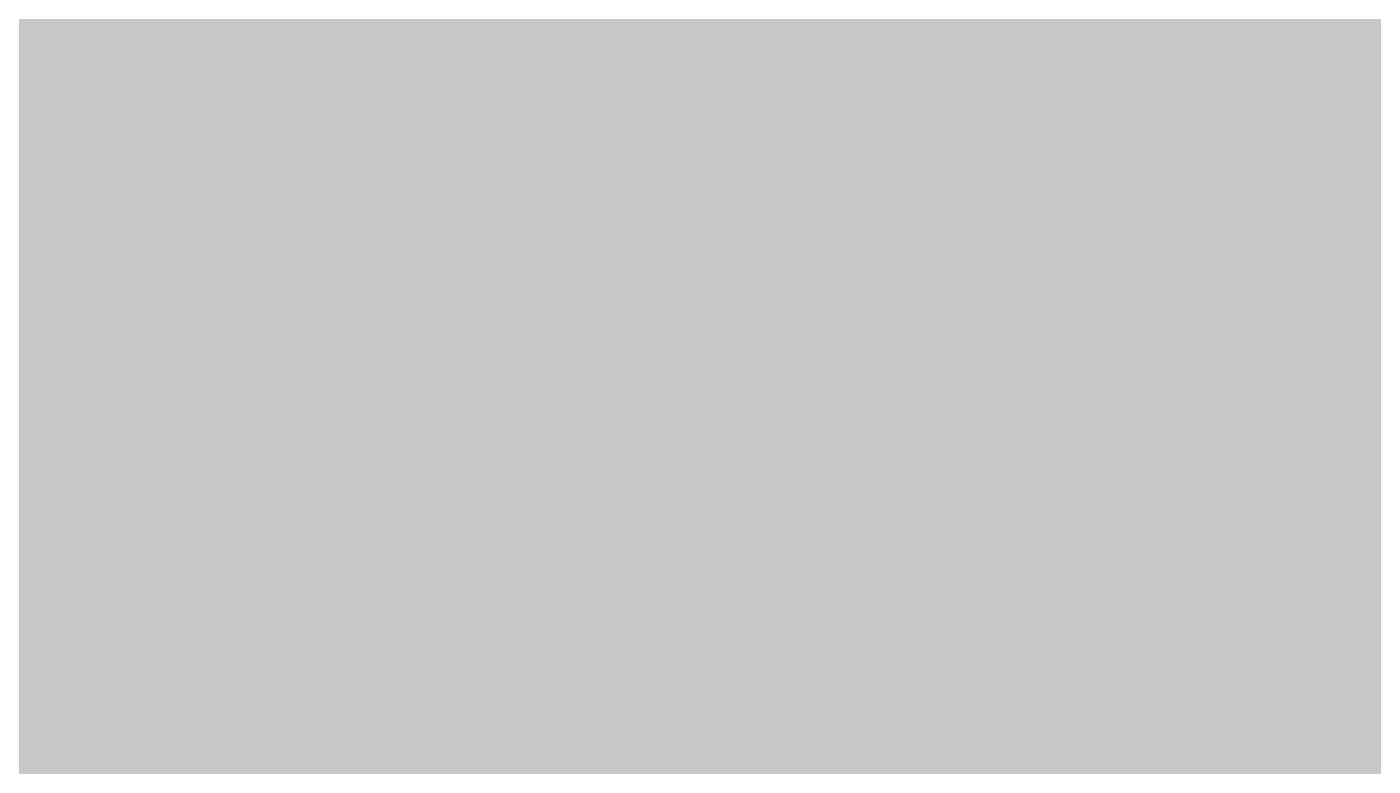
# Model space of a CAD drawing. Header units: millimetres. Extents: x 0 to 212, y 0 to 212.
# Drawn here: x 39.7 to 95.7, y 122.6 to 153.3 of the extents above; entities that cross this region are included whole.
import ezdxf

# ---------------------------------------------------------------- set-up
doc = ezdxf.new("R2010")
doc.units = ezdxf.units.MM

msp = doc.modelspace()

# ---------------------------------------------------------------- hatches: boundary and pattern name
msp.add_hatch(color=254).paths.add_polyline_path([(211.7189, 105.8869), (211.709, 107.2007), (211.6861, 108.5139), (211.6455, 109.8245), (211.5871, 111.1326), (211.5134, 112.4407), (211.4245, 113.7437), (211.3204, 115.0468), (211.201, 116.3447), (211.0638, 117.6426), (210.9114, 118.9355), (210.7413, 120.2258), (210.5584, 121.5136), (210.3577, 122.7988), (210.1418, 124.079), (209.9107, 125.3566), (209.6643, 126.6292), (209.4027, 127.8992), (209.1258, 129.1641), (208.8337, 130.4239), (208.5264, 131.6812), (208.2038, 132.936), (207.866, 134.1831), (207.5104, 135.4277), (207.1421, 136.6647), (206.7611, 137.8991), (206.3623, 139.1285), (205.9483, 140.3502), (205.5216, 141.5694), (205.0771, 142.781), (204.6199, 143.9901), (204.1474, 145.1915), (203.6623, 146.3853), (203.1619, 147.574), (202.6463, 148.7576), (202.1154, 149.9362), (201.5693, 151.1046), (201.0105, 152.2705), (200.439, 153.4262), (199.8523, 154.5768), (199.2503, 155.7198), (198.6356, 156.8577), (198.0057, 157.9855), (197.3605, 159.1081), (196.7052, 160.2232), (196.0321, 161.3281), (195.3489, 162.4279), (194.6504, 163.5176), (193.9366, 164.6022), (193.2102, 165.6766), (192.471, 166.7434), (191.7167, 167.8), (190.9521, 168.849), (190.1698, 169.8904), (189.3773, 170.9217), (188.5696, 171.9428), (187.7517, 172.9562), (186.9161, 173.9621), (186.0702, 174.9552), (185.2117, 175.9407), (184.338, 176.9161), (183.454, 177.8838), (182.5549, 178.8389), (181.643, 179.7837), (180.721, 180.7185), (179.7837, 181.643), (178.8389, 182.5549), (177.8838, 183.454), (176.9161, 184.338), (175.9407, 185.2117), (174.9552, 186.0702), (173.9621, 186.9161), (172.9562, 187.7492), (171.9428, 188.5696), (170.9217, 189.3773), (169.8904, 190.1698), (168.849, 190.9496), (167.8, 191.7167), (166.7408, 192.471), (165.6766, 193.2102), (164.6022, 193.9366), (163.5176, 194.6504), (162.4279, 195.3489), (161.3281, 196.0321), (160.2232, 196.7052), (159.1081, 197.3631), (157.9855, 198.0057), (156.8577, 198.6356), (155.7198, 199.2503), (154.5768, 199.8523), (153.4262, 200.439), (152.2705, 201.0131), (151.1046, 201.5719), (149.9362, 202.1154), (148.7576, 202.6463), (147.574, 203.1619), (146.3853, 203.6623), (145.1889, 204.15), (143.9875, 204.6199), (142.781, 205.0796), (141.5694, 205.5216), (140.3502, 205.9483), (139.1285, 206.3623), (137.8991, 206.7611), (136.6647, 207.1446), (135.4252, 207.5129), (134.1831, 207.866), (132.9334, 208.2038), (131.6812, 208.5264), (130.4239, 208.8337), (129.1641, 209.1284), (127.8966, 209.4052), (126.6292, 209.6668), (125.3541, 209.9132), (124.0765, 210.1444), (122.7963, 210.3603), (121.5136, 210.5584), (120.2258, 210.7438), (118.9355, 210.9114), (117.6401, 211.0638), (116.3447, 211.201), (115.0468, 211.3229), (113.7437, 211.4271), (112.4382, 211.516), (111.1326, 211.5896), (109.8245, 211.6455), (108.5113, 211.6861), (107.1982, 211.7115), (105.885, 211.7192), (104.5693, 211.7115), (103.2561, 211.6861), (101.9454, 211.6455), (100.6373, 211.5896), (99.3292, 211.516), (98.0262, 211.4271), (96.7232, 211.3229), (95.4253, 211.201), (94.1273, 211.0638), (92.8345, 210.9114), (91.5441, 210.7438), (90.2564, 210.5584), (88.9711, 210.3603), (87.691, 210.1444), (86.4133, 209.9132), (85.1408, 209.6668), (83.8708, 209.4052), (82.6059, 209.1284), (81.346, 208.8337), (80.0887, 208.5264), (78.834, 208.2038), (77.5868, 207.866), (76.3422, 207.5129), (75.1053, 207.1446), (73.8708, 206.7611), (72.6415, 206.3623), (71.4197, 205.9483), (70.2005, 205.5216), (68.9889, 205.0796), (67.7799, 204.6199), (66.5785, 204.15), (65.3847, 203.6623), (64.196, 203.1619), (63.0123, 202.6463), (61.8338, 202.1154), (60.6628, 201.5719), (59.4995, 201.0131), (58.3438, 200.439), (57.1932, 199.8523), (56.0502, 199.2503), (54.9123, 198.6356), (53.7845, 198.0057), (52.6618, 197.3631), (51.5468, 196.7052), (50.4419, 196.0321), (49.342, 195.3489), (48.2524, 194.6504), (47.1678, 193.9366), (46.0934, 193.2102), (45.0266, 192.471), (43.9699, 191.7167), (42.9209, 190.9496), (41.8795, 190.1698), (40.8483, 189.3773), (39.8272, 188.5696), (38.8137, 187.7492), (37.8079, 186.9161), (36.8148, 186.0702), (35.8292, 185.2117), (34.8539, 184.338), (33.8861, 183.454), (32.9311, 182.5549), (31.9862, 181.643), (31.049, 180.7185), (30.1269, 179.7837), (29.2151, 178.8389), (28.3159, 177.8838), (27.432, 176.9161), (26.5582, 175.9407), (25.6997, 174.9552), (24.8539, 173.9621), (24.0208, 172.9562), (23.2004, 171.9428), (22.3926, 170.9217), (21.6002, 169.8904), (20.8204, 168.849), (20.0533, 167.8), (19.2989, 166.7434), (18.5598, 165.6766), (17.8333, 164.6022), (17.1196, 163.5176), (16.4211, 162.4279), (15.7378, 161.3281), (15.0647, 160.2232), (14.4069, 159.1081), (13.7643, 157.9855), (13.1343, 156.8577), (12.5197, 155.7198), (11.9177, 154.5768), (11.3309, 153.4262), (10.7569, 152.2705), (10.1981, 151.1046), (9.6545, 149.9362), (9.1237, 148.7576), (8.6081, 147.574), (8.1077, 146.3853), (7.62, 145.1915), (7.1501, 143.9901), (6.6904, 142.781), (6.2484, 141.5694), (5.8217, 140.3502), (5.4077, 139.1285), (5.0089, 137.8991), (4.6253, 136.6647), (4.257, 135.4277), (3.904, 134.1831), (3.5662, 132.936), (3.2436, 131.6812), (2.9362, 130.4239), (2.6416, 129.1641), (2.3647, 127.8992), (2.1031, 126.6292), (1.8567, 125.3566), (1.6256, 124.079), (1.4097, 122.7988), (1.2116, 121.5136), (1.0262, 120.2258), (0.8585, 118.9355), (0.7061, 117.6426), (0.569, 116.3447), (0.447, 115.0468), (0.3429, 113.7437), (0.254, 112.4407), (0.1803, 111.1326), (0.1245, 109.8245), (0.0838, 108.5139), (0.0584, 107.2007), (0.0508, 105.885), (0.0584, 104.5718), (0.0838, 103.2586), (0.1245, 101.9454), (0.1803, 100.6373), (0.254, 99.3318), (0.3429, 98.0262), (0.447, 96.7232), (0.569, 95.4253), (0.7061, 94.1299), (0.8585, 92.8345), (1.0262, 91.5441), (1.2116, 90.2564), (1.4097, 88.9737), (1.6256, 87.6935), (1.8567, 86.4159), (2.1031, 85.1408), (2.3647, 83.8733), (2.6416, 82.6059), (2.9362, 81.346), (3.2436, 80.0887), (3.5662, 78.8365), (3.904, 77.5868), (4.257, 76.3448), (4.6253, 75.1053), (5.0089, 73.8708), (5.4077, 72.6415), (5.8217, 71.4197), (6.2484, 70.2005), (6.6904, 68.9889), (7.1501, 67.7824), (7.62, 66.581), (8.1077, 65.3847), (8.6081, 64.196), (9.1237, 63.0123), (9.6545, 61.8338), (10.1981, 60.6654), (10.7569, 59.4995), (11.3309, 58.3438), (11.9177, 57.1932), (12.5197, 56.0502), (13.1343, 54.9123), (13.7643, 53.7845), (14.4069, 52.6618), (15.0647, 51.5468), (15.7378, 50.4419), (16.4211, 49.342), (17.1196, 48.2524), (17.8333, 47.1678), (18.5598, 46.0934), (19.2989, 45.0291), (20.0533, 43.9699), (20.8204, 42.9209), (21.6002, 41.8795), (22.3926, 40.8483), (23.2004, 39.8272), (24.0208, 38.8137), (24.8539, 37.8079), (25.6997, 36.8148), (26.5582, 35.8292), (27.432, 34.8539), (28.3159, 33.8861), (29.2151, 32.9311), (30.1269, 31.9862), (31.049, 31.049), (31.9862, 30.1269), (32.9311, 29.2151), (33.8861, 28.3159), (34.8539, 27.432), (35.8292, 26.5582), (36.8148, 25.6997), (37.8079, 24.8539), (38.8137, 24.0182), (39.8272, 23.2004), (40.8483, 22.3926), (41.8795, 21.6002), (42.9209, 20.8178), (43.9699, 20.0533), (45.0266, 19.2989), (46.0934, 18.5598), (47.1678, 17.8333), (48.2524, 17.1196), (49.342, 16.4211), (50.4419, 15.7378), (51.5468, 15.0647), (52.6618, 14.4094), (53.7845, 13.7643), (54.9123, 13.1343), (56.0502, 12.5197), (57.1932, 11.9177), (58.3438, 11.3309), (59.4995, 10.7594), (60.6628, 10.2006), (61.8338, 9.6545), (63.0123, 9.1237), (64.196, 8.6081), (65.3847, 8.1077), (66.5785, 7.6225), (67.7799, 7.1501), (68.9889, 6.6929), (70.2005, 6.2484), (71.4197, 5.8217), (72.6415, 5.4077), (73.8708, 5.0089), (75.1053, 4.6279), (76.3422, 4.2596), (77.5868, 3.904), (78.834, 3.5662), (80.0887, 3.2436), (81.346, 2.9362), (82.6059, 2.6441), (83.8708, 2.3673), (85.1408, 2.1057), (86.4133, 1.8593), (87.691, 1.6281), (88.9711, 1.4122), (90.2564, 1.2116), (91.5441, 1.0287), (92.8345, 0.8585), (94.1273, 0.7061), (95.4253, 0.569), (96.7232, 0.4496), (98.0262, 0.3454), (99.3292, 0.2565), (100.6373, 0.1829), (101.9454, 0.1245), (103.2561, 0.0838), (104.5693, 0.061), (105.885, 0.0533), (107.1982, 0.061), (108.5113, 0.0838), (109.8245, 0.1245), (111.1326, 0.1829), (112.4382, 0.2565), (113.7437, 0.3454), (115.0468, 0.4496), (116.3447, 0.569), (117.6401, 0.7061), (118.9355, 0.8585), (120.2258, 1.0287), (121.5136, 1.2116), (122.7963, 1.4122), (124.0765, 1.6281), (125.3541, 1.8593), (126.6292, 2.1057), (127.8966, 2.3673), (129.1641, 2.6441), (130.4239, 2.9362), (131.6812, 3.2436), (132.9334, 3.5662), (134.1831, 3.904), (135.4252, 4.2596), (136.6647, 4.6279), (137.8991, 5.0089), (139.1285, 5.4077), (140.3502, 5.8217), (141.5694, 6.2484), (142.781, 6.6929), (143.9875, 7.1501), (145.1889, 7.6225), (146.3853, 8.1077), (147.574, 8.6081), (148.7576, 9.1237), (149.9362, 9.6545), (151.1046, 10.2006), (152.2705, 10.7594), (153.4262, 11.3309), (154.5768, 11.9177), (155.7198, 12.5197), (156.8577, 13.1343), (157.9855, 13.7643), (159.1081, 14.4094), (160.2232, 15.0647), (161.3281, 15.7378), (162.4279, 16.4211), (163.5176, 17.1196), (164.6022, 17.8333), (165.6766, 18.5598), (166.7408, 19.2989), (167.8, 20.0533), (168.849, 20.8178), (169.8904, 21.6002), (170.9217, 22.3926), (171.9428, 23.2004), (172.9562, 24.0182), (173.9621, 24.8539), (174.9552, 25.6997), (175.9407, 26.5582), (176.9161, 27.432), (177.8838, 28.3159), (178.8389, 29.2151), (179.7837, 30.1269), (180.721, 31.049), (181.643, 31.9862), (182.5549, 32.9311), (183.454, 33.8861), (184.338, 34.8539), (185.2117, 35.8292), (186.0702, 36.8148), (186.9161, 37.8079), (187.7517, 38.8137), (188.5696, 39.8272), (189.3773, 40.8483), (190.1698, 41.8795), (190.9521, 42.9209), (191.7167, 43.9699), (192.471, 45.0291), (193.2102, 46.0934), (193.9366, 47.1678), (194.6504, 48.2524), (195.3489, 49.342), (196.0321, 50.4419), (196.7052, 51.5468), (197.3605, 52.6618), (198.0057, 53.7845), (198.6356, 54.9123), (199.2503, 56.0502), (199.8523, 57.1932), (200.439, 58.3438), (201.0105, 59.4995), (201.5693, 60.6654), (202.1154, 61.8338), (202.6463, 63.0123), (203.1619, 64.196), (203.6623, 65.3847), (204.1474, 66.581), (204.6199, 67.7824), (205.0771, 68.9889), (205.5216, 70.2005), (205.9483, 71.4197), (206.3623, 72.6415), (206.7611, 73.8708), (207.1421, 75.1053), (207.5104, 76.3448), (207.866, 77.5868), (208.2038, 78.8365), (208.5264, 80.0887), (208.8337, 81.346), (209.1258, 82.6059), (209.4027, 83.8733), (209.6643, 85.1408), (209.9107, 86.4159), (210.1418, 87.6935), (210.3577, 88.9737), (210.5584, 90.2564), (210.7413, 91.5441), (210.9114, 92.8345), (211.0638, 94.1299), (211.201, 95.4253), (211.3204, 96.7232), (211.4245, 98.0262), (211.5134, 99.3318), (211.5871, 100.6373), (211.6455, 101.9454), (211.6861, 103.2586), (211.709, 104.5718), (211.7166, 105.885)])
h = msp.add_hatch(color=59)
edge = h.paths.add_edge_path()
edge.add_line((69.1624, 140.3872), (69.1591, 140.2004))
edge.add_line((69.1591, 140.2004), (69.1566, 140.0175))
edge.add_line((69.1566, 140.0175), (69.1515, 139.8397))
edge.add_line((69.1515, 139.8397), (69.1439, 139.6644))
edge.add_line((69.1439, 139.6644), (69.1337, 139.4943))
edge.add_line((69.1337, 139.4943), (69.121, 139.3292))
edge.add_line((69.121, 139.3292), (69.1058, 139.1666))
edge.add_line((69.1058, 139.1666), (69.0905, 139.0091))
edge.add_line((69.0905, 139.0091), (69.0702, 138.8542))
edge.add_line((69.0702, 138.8542), (69.0499, 138.7043))
edge.add_line((69.0499, 138.7043), (69.027, 138.557))
edge.add_line((69.027, 138.557), (69.0016, 138.4148))
edge.add_line((69.0016, 138.4148), (68.9737, 138.2751))
edge.add_line((68.9737, 138.2751), (68.9432, 138.1404))
edge.add_line((68.9432, 138.1404), (68.9127, 138.0084))
edge.add_line((68.9127, 138.0084), (68.8772, 137.8788))
edge.add_line((68.8772, 137.8788), (68.8416, 137.7544))
edge.add_line((68.8416, 137.7544), (68.8035, 137.6324))
edge.add_line((68.8035, 137.6324), (68.7654, 137.5156))
edge.add_line((68.7654, 137.5156), (68.7222, 137.4013))
edge.add_line((68.7222, 137.4013), (68.6791, 137.2895))
edge.add_line((68.6791, 137.2895), (68.6333, 137.1829))
edge.add_line((68.6333, 137.1829), (68.5851, 137.0787))
edge.add_line((68.5851, 137.0787), (68.5343, 136.9771))
edge.add_line((68.5343, 136.9771), (68.4809, 136.8806))
edge.add_line((68.4809, 136.8806), (68.4276, 136.7866))
edge.add_line((68.4276, 136.7866), (68.3717, 136.6952))
edge.add_line((68.3717, 136.6952), (68.3133, 136.6063))
edge.add_line((68.3133, 136.6063), (68.2549, 136.5225))
edge.add_line((68.2549, 136.5225), (68.1914, 136.4412))
edge.add_line((68.1914, 136.4412), (68.1279, 136.3624))
edge.add_line((68.1279, 136.3624), (68.0618, 136.2862))
edge.add_line((68.0618, 136.2862), (67.9958, 136.2126))
edge.add_line((67.9958, 136.2126), (67.9247, 136.1415))
edge.add_line((67.9247, 136.1415), (67.8536, 136.0754))
edge.add_line((67.8536, 136.0754), (67.7824, 136.0119))
edge.add_line((67.7824, 136.0119), (67.7062, 135.9484))
edge.add_line((67.7062, 135.9484), (67.63, 135.89))
edge.add_line((67.63, 135.89), (67.5513, 135.8341))
edge.add_line((67.5513, 135.8341), (67.47, 135.7808))
edge.add_line((67.47, 135.7808), (67.3887, 135.73))
edge.add_line((67.3887, 135.73), (67.3049, 135.6817))
edge.add_line((67.3049, 135.6817), (67.2186, 135.636))
edge.add_line((67.2186, 135.636), (67.1322, 135.5928))
edge.add_line((67.1322, 135.5928), (67.0433, 135.5522))
edge.add_line((67.0433, 135.5522), (66.9519, 135.5141))
edge.add_line((66.9519, 135.5141), (66.8579, 135.4785))
edge.add_line((66.8579, 135.4785), (66.7639, 135.4455))
edge.add_line((66.7639, 135.4455), (66.6699, 135.415))
edge.add_line((66.6699, 135.415), (66.5709, 135.3845))
edge.add_line((66.5709, 135.3845), (66.4718, 135.3591))
edge.add_line((66.4718, 135.3591), (66.3702, 135.3337))
edge.add_line((66.3702, 135.3337), (66.2686, 135.3134))
edge.add_line((66.2686, 135.3134), (66.1645, 135.2931))
edge.add_line((66.1645, 135.2931), (66.0578, 135.2753))
edge.add_line((66.0578, 135.2753), (65.9511, 135.2575))
edge.add_line((65.9511, 135.2575), (65.8419, 135.2448))
edge.add_line((65.8419, 135.2448), (65.7301, 135.2321))
edge.add_line((65.7301, 135.2321), (65.6184, 135.222))
edge.add_line((65.6184, 135.222), (65.5041, 135.2144))
edge.add_line((65.5041, 135.2144), (65.3898, 135.2093))
edge.add_line((65.3898, 135.2093), (65.2729, 135.2042))
edge.add_line((65.2729, 135.2042), (65.1535, 135.2017))
edge.add_line((65.1535, 135.2017), (65.0342, 135.2017))
edge.add_line((65.0342, 135.2017), (61.8945, 135.2017))
edge.add_line((61.8945, 135.2017), (61.8945, 145.3621))
edge.add_line((61.8945, 145.3621), (65.0353, 145.3621))
edge.add_line((65.0353, 145.3621), (65.1535, 145.3591))
edge.add_line((65.1535, 145.3591), (65.2729, 145.3566))
edge.add_line((65.2729, 145.3566), (65.3898, 145.3515))
edge.add_line((65.3898, 145.3515), (65.5041, 145.3439))
edge.add_line((65.5041, 145.3439), (65.6184, 145.3337))
edge.add_line((65.6184, 145.3337), (65.7301, 145.3236))
edge.add_line((65.7301, 145.3236), (65.8419, 145.3083))
edge.add_line((65.8419, 145.3083), (65.9511, 145.2931))
edge.add_line((65.9511, 145.2931), (66.0578, 145.2753))
edge.add_line((66.0578, 145.2753), (66.1645, 145.255))
edge.add_line((66.1645, 145.255), (66.2686, 145.2321))
edge.add_line((66.2686, 145.2321), (66.3702, 145.2067))
edge.add_line((66.3702, 145.2067), (66.4718, 145.1788))
edge.add_line((66.4718, 145.1788), (66.5709, 145.1508))
edge.add_line((66.5709, 145.1508), (66.6699, 145.1178))
edge.add_line((66.6699, 145.1178), (66.7639, 145.0848))
edge.add_line((66.7639, 145.0848), (66.8579, 145.0492))
edge.add_line((66.8579, 145.0492), (66.9519, 145.0086))
edge.add_line((66.9519, 145.0086), (67.0433, 144.968))
edge.add_line((67.0433, 144.968), (67.1322, 144.9248))
edge.add_line((67.1322, 144.9248), (67.2186, 144.8791))
edge.add_line((67.2186, 144.8791), (67.3049, 144.8308))
edge.add_line((67.3049, 144.8308), (67.3887, 144.78))
edge.add_line((67.3887, 144.78), (67.47, 144.7267))
edge.add_line((67.47, 144.7267), (67.5513, 144.6708))
edge.add_line((67.5513, 144.6708), (67.63, 144.6124))
edge.add_line((67.63, 144.6124), (67.7062, 144.5514))
edge.add_line((67.7062, 144.5514), (67.7824, 144.4879))
edge.add_line((67.7824, 144.4879), (67.8536, 144.4219))
edge.add_line((67.8536, 144.4219), (67.9247, 144.3533))
edge.add_line((67.9247, 144.3533), (67.9958, 144.2822))
edge.add_line((67.9958, 144.2822), (68.0618, 144.211))
edge.add_line((68.0618, 144.211), (68.1279, 144.1348))
edge.add_line((68.1279, 144.1348), (68.1914, 144.0561))
edge.add_line((68.1914, 144.0561), (68.2549, 143.9723))
edge.add_line((68.2549, 143.9723), (68.3133, 143.8885))
edge.add_line((68.3133, 143.8885), (68.3717, 143.8021))
edge.add_line((68.3717, 143.8021), (68.4276, 143.7132))
edge.add_line((68.4276, 143.7132), (68.4809, 143.6218))
edge.add_line((68.4809, 143.6218), (68.5343, 143.5252))
edge.add_line((68.5343, 143.5252), (68.5851, 143.4287))
edge.add_line((68.5851, 143.4287), (68.6333, 143.3271))
edge.add_line((68.6333, 143.3271), (68.6791, 143.2255))
edge.add_line((68.6791, 143.2255), (68.7222, 143.1188))
edge.add_line((68.7222, 143.1188), (68.7654, 143.0096))
edge.add_line((68.7654, 143.0096), (68.8035, 142.8979))
edge.add_line((68.8035, 142.8979), (68.8416, 142.7836))
edge.add_line((68.8416, 142.7836), (68.8772, 142.6667))
edge.add_line((68.8772, 142.6667), (68.9127, 142.5473))
edge.add_line((68.9127, 142.5473), (68.9432, 142.4229))
edge.add_line((68.9432, 142.4229), (68.9737, 142.2984))
edge.add_line((68.9737, 142.2984), (69.0016, 142.1689))
edge.add_line((69.0016, 142.1689), (69.027, 142.0368))
edge.add_line((69.027, 142.0368), (69.0499, 141.9022))
edge.add_line((69.0499, 141.9022), (69.0702, 141.765))
edge.add_line((69.0702, 141.765), (69.0905, 141.6228))
edge.add_line((69.0905, 141.6228), (69.1058, 141.478))
edge.add_line((69.1058, 141.478), (69.121, 141.3332))
edge.add_line((69.121, 141.3332), (69.1337, 141.1834))
edge.add_line((69.1337, 141.1834), (69.1439, 141.0284))
edge.add_line((69.1439, 141.0284), (69.1515, 140.8735))
edge.add_line((69.1515, 140.8735), (69.1566, 140.7135))
edge.add_line((69.1566, 140.7135), (69.1591, 140.5509))
edge.add_line((69.1591, 140.5509), (69.1617, 140.3858))
edge = h.paths.add_edge_path(flags=16)
edge.add_line((73.043, 140.4592), (73.0402, 140.7084))
edge.add_line((73.0402, 140.7084), (73.0326, 140.9548))
edge.add_line((73.0326, 140.9548), (73.0225, 141.1961))
edge.add_line((73.0225, 141.1961), (73.0072, 141.4348))
edge.add_line((73.0072, 141.4348), (72.9894, 141.6685))
edge.add_line((72.9894, 141.6685), (72.9666, 141.8971))
edge.add_line((72.9666, 141.8971), (72.9386, 142.1206))
edge.add_line((72.9386, 142.1206), (72.9082, 142.3416))
edge.add_line((72.9082, 142.3416), (72.8726, 142.5575))
edge.add_line((72.8726, 142.5575), (72.832, 142.7683))
edge.add_line((72.832, 142.7683), (72.7888, 142.9741))
edge.add_line((72.7888, 142.9741), (72.7405, 143.1773))
edge.add_line((72.7405, 143.1773), (72.6897, 143.3754))
edge.add_line((72.6897, 143.3754), (72.6338, 143.571))
edge.add_line((72.6338, 143.571), (72.5729, 143.7615))
edge.add_line((72.5729, 143.7615), (72.5094, 143.9469))
edge.add_line((72.5094, 143.9469), (72.4408, 144.1298))
edge.add_line((72.4408, 144.1298), (72.3671, 144.305))
edge.add_line((72.3671, 144.305), (72.2909, 144.4803))
edge.add_line((72.2909, 144.4803), (72.2097, 144.6479))
edge.add_line((72.2097, 144.6479), (72.1258, 144.813))
edge.add_line((72.1258, 144.813), (72.0369, 144.9756))
edge.add_line((72.0369, 144.9756), (71.943, 145.1305))
edge.add_line((71.943, 145.1305), (71.8464, 145.2855))
edge.add_line((71.8464, 145.2855), (71.7448, 145.4328))
edge.add_line((71.7448, 145.4328), (71.6382, 145.5776))
edge.add_line((71.6382, 145.5776), (71.5289, 145.7173))
edge.add_line((71.5289, 145.7173), (71.4146, 145.8544))
edge.add_line((71.4146, 145.8544), (71.2978, 145.9865))
edge.add_line((71.2978, 145.9865), (71.1759, 146.116))
edge.add_line((71.1759, 146.116), (71.0514, 146.2405))
edge.add_line((71.0514, 146.2405), (70.9193, 146.3624))
edge.add_line((70.9193, 146.3624), (70.7873, 146.4767))
edge.add_line((70.7873, 146.4767), (70.6476, 146.591))
edge.add_line((70.6476, 146.591), (70.5053, 146.7002))
edge.add_line((70.5053, 146.7002), (70.3605, 146.8044))
edge.add_line((70.3605, 146.8044), (70.2107, 146.906))
edge.add_line((70.2107, 146.906), (70.0557, 147.0025))
edge.add_line((70.0557, 147.0025), (69.8983, 147.0965))
edge.add_line((69.8983, 147.0965), (69.7357, 147.1854))
edge.add_line((69.7357, 147.1854), (69.5706, 147.2717))
edge.add_line((69.5706, 147.2717), (69.4004, 147.353))
edge.add_line((69.4004, 147.353), (69.2252, 147.4318))
edge.add_line((69.2252, 147.4318), (69.0474, 147.5054))
edge.add_line((69.0474, 147.5054), (68.8645, 147.574))
edge.add_line((68.8645, 147.574), (68.6791, 147.6426))
edge.add_line((68.6791, 147.6426), (68.4886, 147.7035))
edge.add_line((68.4886, 147.7035), (68.293, 147.7645))
edge.add_line((68.293, 147.7645), (68.0949, 147.8204))
edge.add_line((68.0949, 147.8204), (67.8942, 147.8712))
edge.add_line((67.8942, 147.8712), (67.6859, 147.9194))
edge.add_line((67.6859, 147.9194), (67.4776, 147.9652))
edge.add_line((67.4776, 147.9652), (67.2617, 148.0058))
edge.add_line((67.2617, 148.0058), (67.0433, 148.0414))
edge.add_line((67.0433, 148.0414), (66.8223, 148.0744))
edge.add_line((66.8223, 148.0744), (66.5963, 148.1049))
edge.add_line((66.5963, 148.1049), (66.3651, 148.1328))
edge.add_line((66.3651, 148.1328), (66.1314, 148.1557))
edge.add_line((66.1314, 148.1557), (65.8952, 148.1734))
edge.add_line((65.8952, 148.1734), (65.6514, 148.1887))
edge.add_line((65.6514, 148.1887), (65.4075, 148.2014))
edge.add_line((65.4075, 148.2014), (65.1561, 148.2115))
edge.add_line((65.1561, 148.2115), (64.9021, 148.2166))
edge.add_line((64.9021, 148.2166), (64.6455, 148.2166))
edge.add_line((64.6455, 148.2166), (58.0842, 148.2189))
edge.add_line((58.0842, 148.2189), (58.0842, 123.5258))
edge.add_line((58.0842, 123.5258), (61.8945, 123.5258))
edge.add_line((61.8945, 123.5258), (61.8945, 132.3093))
edge.add_line((61.8945, 132.3093), (64.7167, 132.3093))
edge.add_line((64.7167, 132.3093), (64.9554, 132.3086))
edge.add_line((64.9554, 132.3086), (65.1916, 132.3137))
edge.add_line((65.1916, 132.3137), (65.4279, 132.3238))
edge.add_line((65.4279, 132.3238), (65.659, 132.334))
edge.add_line((65.659, 132.334), (65.8851, 132.3518))
edge.add_line((65.8851, 132.3518), (66.1111, 132.3696))
edge.add_line((66.1111, 132.3696), (66.3321, 132.3924))
edge.add_line((66.3321, 132.3924), (66.5531, 132.4178))
edge.add_line((66.5531, 132.4178), (66.769, 132.4483))
edge.add_line((66.769, 132.4483), (66.9798, 132.4813))
edge.add_line((66.9798, 132.4813), (67.1906, 132.5169))
edge.add_line((67.1906, 132.5169), (67.3964, 132.5575))
edge.add_line((67.3964, 132.5575), (67.5996, 132.6032))
edge.add_line((67.5996, 132.6032), (67.8002, 132.6515))
edge.add_line((67.8002, 132.6515), (67.9958, 132.7023))
edge.add_line((67.9958, 132.7023), (68.1888, 132.7582))
edge.add_line((68.1888, 132.7582), (68.3793, 132.8166))
edge.add_line((68.3793, 132.8166), (68.5673, 132.8801))
edge.add_line((68.5673, 132.8801), (68.7502, 132.9487))
edge.add_line((68.7502, 132.9487), (68.928, 133.0198))
edge.add_line((68.928, 133.0198), (69.1058, 133.0935))
edge.add_line((69.1058, 133.0935), (69.2785, 133.1722))
edge.add_line((69.2785, 133.1722), (69.4487, 133.256))
edge.add_line((69.4487, 133.256), (69.6138, 133.3424))
edge.add_line((69.6138, 133.3424), (69.7763, 133.4338))
edge.add_line((69.7763, 133.4338), (69.9338, 133.5278))
edge.add_line((69.9338, 133.5278), (70.0888, 133.6269))
edge.add_line((70.0888, 133.6269), (70.2412, 133.731))
edge.add_line((70.2412, 133.731), (70.3885, 133.8377))
edge.add_line((70.3885, 133.8377), (70.5333, 133.9494))
edge.add_line((70.5333, 133.9494), (70.673, 134.0663))
edge.add_line((70.673, 134.0663), (70.8101, 134.1857))
edge.add_line((70.8101, 134.1857), (70.9422, 134.3101))
edge.add_line((70.9422, 134.3101), (71.0717, 134.4397))
edge.add_line((71.0717, 134.4397), (71.1987, 134.5743))
edge.add_line((71.1987, 134.5743), (71.3181, 134.7114))
edge.add_line((71.3181, 134.7114), (71.4375, 134.8537))
edge.add_line((71.4375, 134.8537), (71.5493, 134.9985))
edge.add_line((71.5493, 134.9985), (71.661, 135.1509))
edge.add_line((71.661, 135.1509), (71.7652, 135.3058))
edge.add_line((71.7652, 135.3058), (71.8668, 135.4658))
edge.add_line((71.8668, 135.4658), (71.9658, 135.6309))
edge.add_line((71.9658, 135.6309), (72.0598, 135.7986))
edge.add_line((72.0598, 135.7986), (72.1487, 135.9713))
edge.add_line((72.1487, 135.9713), (72.2325, 136.1516))
edge.add_line((72.2325, 136.1516), (72.3138, 136.3345))
edge.add_line((72.3138, 136.3345), (72.3925, 136.5225))
edge.add_line((72.3925, 136.5225), (72.4662, 136.713))
edge.add_line((72.4662, 136.713), (72.5348, 136.9111))
edge.add_line((72.5348, 136.9111), (72.5983, 137.1117))
edge.add_line((72.5983, 137.1117), (72.6592, 137.32))
edge.add_line((72.6592, 137.32), (72.7151, 137.5308))
edge.add_line((72.7151, 137.5308), (72.7659, 137.7467))
edge.add_line((72.7659, 137.7467), (72.8142, 137.9677))
edge.add_line((72.8142, 137.9677), (72.8574, 138.1938))
edge.add_line((72.8574, 138.1938), (72.8955, 138.4249))
edge.add_line((72.8955, 138.4249), (72.9285, 138.6611))
edge.add_line((72.9285, 138.6611), (72.959, 138.9024))
edge.add_line((72.959, 138.9024), (72.9844, 139.1488))
edge.add_line((72.9844, 139.1488), (73.0047, 139.4003))
edge.add_line((73.0047, 139.4003), (73.0199, 139.6568))
edge.add_line((73.0199, 139.6568), (73.0326, 139.9184))
edge.add_line((73.0326, 139.9184), (73.0402, 140.1851))
edge.add_line((73.0402, 140.1851), (73.0428, 140.4569))
h = msp.add_hatch(color=59)
edge = h.paths.add_edge_path()
edge.add_line((83.4499, 123.1731), (83.6574, 123.1748))
edge.add_line((83.6574, 123.1748), (83.8657, 123.1798))
edge.add_line((83.8657, 123.1798), (84.0689, 123.19))
edge.add_line((84.0689, 123.19), (84.2721, 123.2027))
edge.add_line((84.2721, 123.2027), (84.4728, 123.2205))
edge.add_line((84.4728, 123.2205), (84.6709, 123.2408))
edge.add_line((84.6709, 123.2408), (84.8665, 123.2662))
edge.add_line((84.8665, 123.2662), (85.0621, 123.2967))
edge.add_line((85.0621, 123.2967), (85.2526, 123.3297))
edge.add_line((85.2526, 123.3297), (85.4405, 123.3678))
edge.add_line((85.4405, 123.3678), (85.6285, 123.4084))
edge.add_line((85.6285, 123.4084), (85.8114, 123.4542))
edge.add_line((85.8114, 123.4542), (85.9942, 123.505))
edge.add_line((85.9942, 123.505), (86.172, 123.5608))
edge.add_line((86.172, 123.5608), (86.3498, 123.6193))
edge.add_line((86.3498, 123.6193), (86.5226, 123.6828))
edge.add_line((86.5226, 123.6828), (86.6953, 123.7513))
edge.add_line((86.6953, 123.7513), (86.8629, 123.8225))
edge.add_line((86.8629, 123.8225), (87.0306, 123.8987))
edge.add_line((87.0306, 123.8987), (87.1931, 123.9799))
edge.add_line((87.1931, 123.9799), (87.3531, 124.0663))
edge.add_line((87.3531, 124.0663), (87.5106, 124.1577))
edge.add_line((87.5106, 124.1577), (87.6656, 124.2517))
edge.add_line((87.6656, 124.2517), (87.818, 124.3533))
edge.add_line((87.818, 124.3533), (87.9653, 124.4575))
edge.add_line((87.9653, 124.4575), (88.1126, 124.5667))
edge.add_line((88.1126, 124.5667), (88.2548, 124.681))
edge.add_line((88.2548, 124.681), (88.3945, 124.8004))
edge.add_line((88.3945, 124.8004), (88.5317, 124.9248))
edge.add_line((88.5317, 124.9248), (88.6638, 125.0544))
edge.add_line((88.6638, 125.0544), (88.7933, 125.189))
edge.add_line((88.7933, 125.189), (88.9203, 125.3287))
edge.add_line((88.9203, 125.3287), (89.0448, 125.4709))
edge.add_line((89.0448, 125.4709), (89.1642, 125.6208))
edge.add_line((89.1642, 125.6208), (89.281, 125.7757))
edge.add_line((89.281, 125.7757), (89.3953, 125.9357))
edge.add_line((89.3953, 125.9357), (89.5045, 126.1008))
edge.add_line((89.5045, 126.1008), (89.6112, 126.271))
edge.add_line((89.6112, 126.271), (89.7153, 126.4463))
edge.add_line((89.7153, 126.4463), (89.8144, 126.6292))
edge.add_line((89.8144, 126.6292), (89.9109, 126.8146))
edge.add_line((89.9109, 126.8146), (90.0024, 127.0076))
edge.add_line((90.0024, 127.0076), (90.0913, 127.2032))
edge.add_line((90.0913, 127.2032), (90.1776, 127.4064))
edge.add_line((90.1776, 127.4064), (90.2589, 127.6172))
edge.add_line((90.2589, 127.6172), (90.3351, 127.8306))
edge.add_line((90.3351, 127.8306), (90.4088, 128.0516))
edge.add_line((90.4088, 128.0516), (90.4773, 128.2751))
edge.add_line((90.4773, 128.2751), (90.5434, 128.5062))
edge.add_line((90.5434, 128.5062), (90.6069, 128.745))
edge.add_line((90.6069, 128.745), (90.6628, 128.9888))
edge.add_line((90.6628, 128.9888), (90.7161, 129.2377))
edge.add_line((90.7161, 129.2377), (90.7669, 129.4917))
edge.add_line((90.7669, 129.4917), (90.8126, 129.7534))
edge.add_line((90.8126, 129.7534), (90.8533, 130.0201))
edge.add_line((90.8533, 130.0201), (90.8914, 130.2918))
edge.add_line((90.8914, 130.2918), (90.9244, 130.5712))
edge.add_line((90.9244, 130.5712), (90.9523, 130.8557))
edge.add_line((90.9523, 130.8557), (90.9777, 131.1478))
edge.add_line((90.9777, 131.1478), (90.998, 131.445))
edge.add_line((90.998, 131.445), (91.0133, 131.7473))
edge.add_line((91.0133, 131.7473), (91.0234, 132.0571))
edge.add_line((91.0234, 132.0571), (91.0311, 132.3746))
edge.add_line((91.0311, 132.3746), (91.0336, 132.6972))
edge.add_line((91.0336, 132.6972), (91.0311, 133.0198))
edge.add_line((91.0311, 133.0198), (91.0234, 133.3348))
edge.add_line((91.0234, 133.3348), (91.0133, 133.6446))
edge.add_line((91.0133, 133.6446), (90.998, 133.9494))
edge.add_line((90.998, 133.9494), (90.9777, 134.2466))
edge.add_line((90.9777, 134.2466), (90.9523, 134.5362))
edge.add_line((90.9523, 134.5362), (90.9244, 134.8232))
edge.add_line((90.9244, 134.8232), (90.8914, 135.1001))
edge.add_line((90.8914, 135.1001), (90.8533, 135.3744))
edge.add_line((90.8533, 135.3744), (90.8126, 135.6411))
edge.add_line((90.8126, 135.6411), (90.7669, 135.9027))
edge.add_line((90.7669, 135.9027), (90.7161, 136.1567))
edge.add_line((90.7161, 136.1567), (90.6628, 136.4056))
edge.add_line((90.6628, 136.4056), (90.6069, 136.6469))
edge.add_line((90.6069, 136.6469), (90.5434, 136.8857))
edge.add_line((90.5434, 136.8857), (90.4773, 137.1168))
edge.add_line((90.4773, 137.1168), (90.4088, 137.3429))
edge.add_line((90.4088, 137.3429), (90.3351, 137.5613))
edge.add_line((90.3351, 137.5613), (90.2589, 137.7772))
edge.add_line((90.2589, 137.7772), (90.1776, 137.9855))
edge.add_line((90.1776, 137.9855), (90.0913, 138.1887))
edge.add_line((90.0913, 138.1887), (90.0024, 138.3843))
edge.add_line((90.0024, 138.3843), (89.9109, 138.5773))
edge.add_line((89.9109, 138.5773), (89.8144, 138.7653))
edge.add_line((89.8144, 138.7653), (89.7153, 138.9456))
edge.add_line((89.7153, 138.9456), (89.6112, 139.1209))
edge.add_line((89.6112, 139.1209), (89.5045, 139.2911))
edge.add_line((89.5045, 139.2911), (89.3953, 139.4562))
edge.add_line((89.3953, 139.4562), (89.281, 139.6162))
edge.add_line((89.281, 139.6162), (89.1642, 139.7711))
edge.add_line((89.1642, 139.7711), (89.0448, 139.921))
edge.add_line((89.0448, 139.921), (88.9203, 140.0658))
edge.add_line((88.9203, 140.0658), (88.7933, 140.2029))
edge.add_line((88.7933, 140.2029), (88.6638, 140.3375))
edge.add_line((88.6638, 140.3375), (88.5317, 140.4671))
edge.add_line((88.5317, 140.4671), (88.3945, 140.5915))
edge.add_line((88.3945, 140.5915), (88.2548, 140.7109))
edge.add_line((88.2548, 140.7109), (88.1126, 140.8252))
edge.add_line((88.1126, 140.8252), (87.9653, 140.9344))
edge.add_line((87.9653, 140.9344), (87.818, 141.0386))
edge.add_line((87.818, 141.0386), (87.6656, 141.1402))
edge.add_line((87.6656, 141.1402), (87.5106, 141.2342))
edge.add_line((87.5106, 141.2342), (87.3531, 141.3256))
edge.add_line((87.3531, 141.3256), (87.1931, 141.412))
edge.add_line((87.1931, 141.412), (87.0306, 141.4932))
edge.add_line((87.0306, 141.4932), (86.8629, 141.5694))
edge.add_line((86.8629, 141.5694), (86.6953, 141.6406))
edge.add_line((86.6953, 141.6406), (86.5226, 141.7091))
edge.add_line((86.5226, 141.7091), (86.3498, 141.7726))
edge.add_line((86.3498, 141.7726), (86.172, 141.8311))
edge.add_line((86.172, 141.8311), (85.9942, 141.8869))
edge.add_line((85.9942, 141.8869), (85.8114, 141.9377))
edge.add_line((85.8114, 141.9377), (85.6285, 141.9835))
edge.add_line((85.6285, 141.9835), (85.4405, 142.0241))
edge.add_line((85.4405, 142.0241), (85.2526, 142.0622))
edge.add_line((85.2526, 142.0622), (85.0621, 142.0952))
edge.add_line((85.0621, 142.0952), (84.8665, 142.1257))
edge.add_line((84.8665, 142.1257), (84.6709, 142.1511))
edge.add_line((84.6709, 142.1511), (84.4728, 142.1714))
edge.add_line((84.4728, 142.1714), (84.2721, 142.1892))
edge.add_line((84.2721, 142.1892), (84.0689, 142.2044))
edge.add_line((84.0689, 142.2044), (83.8657, 142.2121))
edge.add_line((83.8657, 142.2121), (83.6574, 142.2197))
edge.add_line((83.6574, 142.2197), (83.4492, 142.2197))
edge.add_line((83.4492, 142.2197), (83.2409, 142.2197))
edge.add_line((83.2409, 142.2197), (83.0326, 142.2121))
edge.add_line((83.0326, 142.2121), (82.8269, 142.2044))
edge.add_line((82.8269, 142.2044), (82.6262, 142.1892))
edge.add_line((82.6262, 142.1892), (82.4255, 142.1714))
edge.add_line((82.4255, 142.1714), (82.2274, 142.1511))
edge.add_line((82.2274, 142.1511), (82.0293, 142.1257))
edge.add_line((82.0293, 142.1257), (81.8363, 142.0952))
edge.add_line((81.8363, 142.0952), (81.6458, 142.0622))
edge.add_line((81.6458, 142.0622), (81.4553, 142.0241))
edge.add_line((81.4553, 142.0241), (81.2698, 141.9835))
edge.add_line((81.2698, 141.9835), (81.0844, 141.9377))
edge.add_line((81.0844, 141.9377), (80.9041, 141.8869))
edge.add_line((80.9041, 141.8869), (80.7237, 141.8311))
edge.add_line((80.7237, 141.8311), (80.5485, 141.7726))
edge.add_line((80.5485, 141.7726), (80.3732, 141.7091))
edge.add_line((80.3732, 141.7091), (80.203, 141.6406))
edge.add_line((80.203, 141.6406), (80.0329, 141.5694))
edge.add_line((80.0329, 141.5694), (79.8678, 141.4932))
edge.add_line((79.8678, 141.4932), (79.7052, 141.412))
edge.add_line((79.7052, 141.412), (79.5452, 141.3256))
edge.add_line((79.5452, 141.3256), (79.3877, 141.2342))
edge.add_line((79.3877, 141.2342), (79.2328, 141.1402))
edge.add_line((79.2328, 141.1402), (79.0804, 141.0386))
edge.add_line((79.0804, 141.0386), (78.9305, 140.9344))
edge.add_line((78.9305, 140.9344), (78.7857, 140.8252))
edge.add_line((78.7857, 140.8252), (78.6435, 140.7109))
edge.add_line((78.6435, 140.7109), (78.5038, 140.5915))
edge.add_line((78.5038, 140.5915), (78.3666, 140.4671))
edge.add_line((78.3666, 140.4671), (78.2345, 140.3375))
edge.add_line((78.2345, 140.3375), (78.1025, 140.2029))
edge.add_line((78.1025, 140.2029), (77.9755, 140.0658))
edge.add_line((77.9755, 140.0658), (77.8535, 139.921))
edge.add_line((77.8535, 139.921), (77.7316, 139.7711))
edge.add_line((77.7316, 139.7711), (77.6148, 139.6162))
edge.add_line((77.6148, 139.6162), (77.503, 139.4562))
edge.add_line((77.503, 139.4562), (77.3913, 139.2911))
edge.add_line((77.3913, 139.2911), (77.2846, 139.1209))
edge.add_line((77.2846, 139.1209), (77.183, 138.9456))
edge.add_line((77.183, 138.9456), (77.0814, 138.7653))
edge.add_line((77.0814, 138.7653), (76.9874, 138.5773))
edge.add_line((76.9874, 138.5773), (76.8934, 138.3843))
edge.add_line((76.8934, 138.3843), (76.8045, 138.1887))
edge.add_line((76.8045, 138.1887), (76.7207, 137.9855))
edge.add_line((76.7207, 137.9855), (76.6394, 137.7772))
edge.add_line((76.6394, 137.7772), (76.5632, 137.5613))
edge.add_line((76.5632, 137.5613), (76.4896, 137.3429))
edge.add_line((76.4896, 137.3429), (76.4184, 137.1168))
edge.add_line((76.4184, 137.1168), (76.3524, 136.8857))
edge.add_line((76.3524, 136.8857), (76.2914, 136.6469))
edge.add_line((76.2914, 136.6469), (76.233, 136.4056))
edge.add_line((76.233, 136.4056), (76.1797, 136.1567))
edge.add_line((76.1797, 136.1567), (76.1314, 135.9027))
edge.add_line((76.1314, 135.9027), (76.0857, 135.6411))
edge.add_line((76.0857, 135.6411), (76.0425, 135.3744))
edge.add_line((76.0425, 135.3744), (76.007, 135.1001))
edge.add_line((76.007, 135.1001), (75.9739, 134.8232))
edge.add_line((75.9739, 134.8232), (75.9435, 134.5362))
edge.add_line((75.9435, 134.5362), (75.9206, 134.2466))
edge.add_line((75.9206, 134.2466), (75.9003, 133.9494))
edge.add_line((75.9003, 133.9494), (75.885, 133.6446))
edge.add_line((75.885, 133.6446), (75.8723, 133.3348))
edge.add_line((75.8723, 133.3348), (75.8673, 133.0198))
edge.add_line((75.8673, 133.0198), (75.8647, 132.6972))
edge.add_line((75.8647, 132.6972), (75.8673, 132.3899))
edge.add_line((75.8673, 132.3899), (75.8723, 132.0902))
edge.add_line((75.8723, 132.0902), (75.885, 131.793))
edge.add_line((75.885, 131.793), (75.9003, 131.5034))
edge.add_line((75.9003, 131.5034), (75.9206, 131.2164))
edge.add_line((75.9206, 131.2164), (75.9435, 130.937))
edge.add_line((75.9435, 130.937), (75.9739, 130.6627))
edge.add_line((75.9739, 130.6627), (76.007, 130.3934))
edge.add_line((76.007, 130.3934), (76.0425, 130.1293))
edge.add_line((76.0425, 130.1293), (76.0857, 129.8702))
edge.add_line((76.0857, 129.8702), (76.1314, 129.6162))
edge.add_line((76.1314, 129.6162), (76.1797, 129.3673))
edge.add_line((76.1797, 129.3673), (76.233, 129.1234))
edge.add_line((76.233, 129.1234), (76.2914, 128.8847))
edge.add_line((76.2914, 128.8847), (76.3524, 128.6535))
edge.add_line((76.3524, 128.6535), (76.4184, 128.4249))
edge.add_line((76.4184, 128.4249), (76.4896, 128.2014))
edge.add_line((76.4896, 128.2014), (76.5632, 127.983))
edge.add_line((76.5632, 127.983), (76.6394, 127.7722))
edge.add_line((76.6394, 127.7722), (76.7207, 127.5639))
edge.add_line((76.7207, 127.5639), (76.8045, 127.3607))
edge.add_line((76.8045, 127.3607), (76.8934, 127.1626))
edge.add_line((76.8934, 127.1626), (76.9874, 126.9721))
edge.add_line((76.9874, 126.9721), (77.0814, 126.7841))
edge.add_line((77.0814, 126.7841), (77.183, 126.6012))
edge.add_line((77.183, 126.6012), (77.2846, 126.4234))
edge.add_line((77.2846, 126.4234), (77.3913, 126.2507))
edge.add_line((77.3913, 126.2507), (77.503, 126.0831))
edge.add_line((77.503, 126.0831), (77.6148, 125.9205))
edge.add_line((77.6148, 125.9205), (77.7316, 125.7605))
edge.add_line((77.7316, 125.7605), (77.8535, 125.6081))
edge.add_line((77.8535, 125.6081), (77.9755, 125.4608))
edge.add_line((77.9755, 125.4608), (78.1025, 125.316))
edge.add_line((78.1025, 125.316), (78.2345, 125.1788))
edge.add_line((78.2345, 125.1788), (78.3666, 125.0442))
edge.add_line((78.3666, 125.0442), (78.5038, 124.9147))
edge.add_line((78.5038, 124.9147), (78.6435, 124.7902))
edge.add_line((78.6435, 124.7902), (78.7857, 124.6708))
edge.add_line((78.7857, 124.6708), (78.9305, 124.5565))
edge.add_line((78.9305, 124.5565), (79.0804, 124.4448))
edge.add_line((79.0804, 124.4448), (79.2328, 124.3406))
edge.add_line((79.2328, 124.3406), (79.3877, 124.239))
edge.add_line((79.3877, 124.239), (79.5452, 124.1425))
edge.add_line((79.5452, 124.1425), (79.7052, 124.0511))
edge.add_line((79.7052, 124.0511), (79.8678, 123.9647))
edge.add_line((79.8678, 123.9647), (80.0329, 123.8834))
edge.add_line((80.0329, 123.8834), (80.203, 123.8047))
edge.add_line((80.203, 123.8047), (80.3732, 123.731))
edge.add_line((80.3732, 123.731), (80.5485, 123.6624))
edge.add_line((80.5485, 123.6624), (80.7237, 123.5989))
edge.add_line((80.7237, 123.5989), (80.9041, 123.5405))
edge.add_line((80.9041, 123.5405), (81.0844, 123.4846))
edge.add_line((81.0844, 123.4846), (81.2698, 123.4338))
edge.add_line((81.2698, 123.4338), (81.4553, 123.3881))
edge.add_line((81.4553, 123.3881), (81.6458, 123.3475))
edge.add_line((81.6458, 123.3475), (81.8363, 123.3094))
edge.add_line((81.8363, 123.3094), (82.0293, 123.2789))
edge.add_line((82.0293, 123.2789), (82.2274, 123.2484))
edge.add_line((82.2274, 123.2484), (82.4255, 123.2256))
edge.add_line((82.4255, 123.2256), (82.6262, 123.2052))
edge.add_line((82.6262, 123.2052), (82.8269, 123.19))
edge.add_line((82.8269, 123.19), (83.0326, 123.1798))
edge.add_line((83.0326, 123.1798), (83.2409, 123.1748))
edge.add_line((83.2409, 123.1748), (83.4492, 123.1722))
edge = h.paths.add_edge_path(flags=16)
edge.add_line((83.4499, 139.3649), (83.5762, 139.3622))
edge.add_line((83.5762, 139.3622), (83.7032, 139.3571))
edge.add_line((83.7032, 139.3571), (83.8251, 139.3495))
edge.add_line((83.8251, 139.3495), (83.947, 139.3419))
edge.add_line((83.947, 139.3419), (84.0638, 139.3266))
edge.add_line((84.0638, 139.3266), (84.1807, 139.3114))
edge.add_line((84.1807, 139.3114), (84.295, 139.2936))
edge.add_line((84.295, 139.2936), (84.4067, 139.2707))
edge.add_line((84.4067, 139.2707), (84.516, 139.2453))
edge.add_line((84.516, 139.2453), (84.6226, 139.2174))
edge.add_line((84.6226, 139.2174), (84.7293, 139.1869))
edge.add_line((84.7293, 139.1869), (84.8309, 139.1539))
edge.add_line((84.8309, 139.1539), (84.9325, 139.1158))
edge.add_line((84.9325, 139.1158), (85.0316, 139.0752))
edge.add_line((85.0316, 139.0752), (85.1281, 139.032))
edge.add_line((85.1281, 139.032), (85.2221, 138.9863))
edge.add_line((85.2221, 138.9863), (85.3135, 138.938))
edge.add_line((85.3135, 138.938), (85.4024, 138.8847))
edge.add_line((85.4024, 138.8847), (85.4913, 138.8288))
edge.add_line((85.4913, 138.8288), (85.5751, 138.7704))
edge.add_line((85.5751, 138.7704), (85.659, 138.7069))
edge.add_line((85.659, 138.7069), (85.7402, 138.6408))
edge.add_line((85.7402, 138.6408), (85.819, 138.5722))
edge.add_line((85.819, 138.5722), (85.8977, 138.5011))
edge.add_line((85.8977, 138.5011), (85.9714, 138.4249))
edge.add_line((85.9714, 138.4249), (86.045, 138.3462))
edge.add_line((86.045, 138.3462), (86.1162, 138.2649))
edge.add_line((86.1162, 138.2649), (86.1847, 138.1785))
edge.add_line((86.1847, 138.1785), (86.2508, 138.0896))
edge.add_line((86.2508, 138.0896), (86.3143, 137.9982))
edge.add_line((86.3143, 137.9982), (86.3778, 137.9017))
edge.add_line((86.3778, 137.9017), (86.4387, 137.8026))
edge.add_line((86.4387, 137.8026), (86.4972, 137.701))
edge.add_line((86.4972, 137.701), (86.553, 137.5943))
edge.add_line((86.553, 137.5943), (86.6064, 137.4851))
edge.add_line((86.6064, 137.4851), (86.6597, 137.3708))
edge.add_line((86.6597, 137.3708), (86.7105, 137.254))
edge.add_line((86.7105, 137.254), (86.7588, 137.1346))
edge.add_line((86.7588, 137.1346), (86.8045, 137.0101))
edge.add_line((86.8045, 137.0101), (86.8502, 136.8831))
edge.add_line((86.8502, 136.8831), (86.8934, 136.7511))
edge.add_line((86.8934, 136.7511), (86.934, 136.6164))
edge.add_line((86.934, 136.6164), (86.9721, 136.4793))
edge.add_line((86.9721, 136.4793), (87.0102, 136.337))
edge.add_line((87.0102, 136.337), (87.0458, 136.1923))
edge.add_line((87.0458, 136.1923), (87.0788, 136.0424))
edge.add_line((87.0788, 136.0424), (87.1093, 135.89))
edge.add_line((87.1093, 135.89), (87.1398, 135.7325))
edge.add_line((87.1398, 135.7325), (87.1652, 135.5725))
edge.add_line((87.1652, 135.5725), (87.1931, 135.4074))
edge.add_line((87.1931, 135.4074), (87.216, 135.2398))
edge.add_line((87.216, 135.2398), (87.2388, 135.067))
edge.add_line((87.2388, 135.067), (87.2592, 134.8918))
edge.add_line((87.2592, 134.8918), (87.2769, 134.7114))
edge.add_line((87.2769, 134.7114), (87.2922, 134.5286))
edge.add_line((87.2922, 134.5286), (87.3074, 134.3406))
edge.add_line((87.3074, 134.3406), (87.3201, 134.1476))
edge.add_line((87.3201, 134.1476), (87.3328, 133.9545))
edge.add_line((87.3328, 133.9545), (87.343, 133.7539))
edge.add_line((87.343, 133.7539), (87.3506, 133.5507))
edge.add_line((87.3506, 133.5507), (87.3557, 133.3424))
edge.add_line((87.3557, 133.3424), (87.3608, 133.1316))
edge.add_line((87.3608, 133.1316), (87.3633, 132.9157))
edge.add_line((87.3633, 132.9157), (87.3633, 132.6972))
edge.add_line((87.3633, 132.6972), (87.3633, 132.4991))
edge.add_line((87.3633, 132.4991), (87.3608, 132.301))
edge.add_line((87.3608, 132.301), (87.3557, 132.1079))
edge.add_line((87.3557, 132.1079), (87.3506, 131.9174))
edge.add_line((87.3506, 131.9174), (87.343, 131.7295))
edge.add_line((87.343, 131.7295), (87.3328, 131.5466))
edge.add_line((87.3328, 131.5466), (87.3201, 131.3637))
edge.add_line((87.3201, 131.3637), (87.3074, 131.1834))
edge.add_line((87.3074, 131.1834), (87.2922, 131.0081))
edge.add_line((87.2922, 131.0081), (87.2769, 130.8354))
edge.add_line((87.2769, 130.8354), (87.2592, 130.6627))
edge.add_line((87.2592, 130.6627), (87.2388, 130.495))
edge.add_line((87.2388, 130.495), (87.216, 130.3299))
edge.add_line((87.216, 130.3299), (87.1931, 130.1699))
edge.add_line((87.1931, 130.1699), (87.1652, 130.0099))
edge.add_line((87.1652, 130.0099), (87.1398, 129.855))
edge.add_line((87.1398, 129.855), (87.1093, 129.7))
edge.add_line((87.1093, 129.7), (87.0788, 129.5502))
edge.add_line((87.0788, 129.5502), (87.0458, 129.4028))
edge.add_line((87.0458, 129.4028), (87.0102, 129.2581))
edge.add_line((87.0102, 129.2581), (86.9721, 129.1158))
edge.add_line((86.9721, 129.1158), (86.934, 128.9787))
edge.add_line((86.934, 128.9787), (86.8934, 128.844))
edge.add_line((86.8934, 128.844), (86.8502, 128.7094))
edge.add_line((86.8502, 128.7094), (86.8045, 128.5824))
edge.add_line((86.8045, 128.5824), (86.7588, 128.4554))
edge.add_line((86.7588, 128.4554), (86.7105, 128.331))
edge.add_line((86.7105, 128.331), (86.6597, 128.2116))
edge.add_line((86.6597, 128.2116), (86.6064, 128.0947))
edge.add_line((86.6064, 128.0947), (86.553, 127.9804))
edge.add_line((86.553, 127.9804), (86.4972, 127.8687))
edge.add_line((86.4972, 127.8687), (86.4387, 127.762))
edge.add_line((86.4387, 127.762), (86.3778, 127.6579))
edge.add_line((86.3778, 127.6579), (86.3143, 127.5563))
edge.add_line((86.3143, 127.5563), (86.2508, 127.4572))
edge.add_line((86.2508, 127.4572), (86.1847, 127.3607))
edge.add_line((86.1847, 127.3607), (86.1162, 127.2692))
edge.add_line((86.1162, 127.2692), (86.045, 127.1803))
edge.add_line((86.045, 127.1803), (85.9714, 127.094))
edge.add_line((85.9714, 127.094), (85.8977, 127.0127))
edge.add_line((85.8977, 127.0127), (85.819, 126.934))
edge.add_line((85.819, 126.934), (85.7402, 126.8578))
edge.add_line((85.7402, 126.8578), (85.659, 126.7841))
edge.add_line((85.659, 126.7841), (85.5751, 126.7155))
edge.add_line((85.5751, 126.7155), (85.4913, 126.6495))
edge.add_line((85.4913, 126.6495), (85.4024, 126.586))
edge.add_line((85.4024, 126.586), (85.3135, 126.525))
edge.add_line((85.3135, 126.525), (85.2221, 126.4691))
edge.add_line((85.2221, 126.4691), (85.1281, 126.4158))
edge.add_line((85.1281, 126.4158), (85.0316, 126.3675))
edge.add_line((85.0316, 126.3675), (84.9325, 126.3218))
edge.add_line((84.9325, 126.3218), (84.8309, 126.2786))
edge.add_line((84.8309, 126.2786), (84.7293, 126.238))
edge.add_line((84.7293, 126.238), (84.6226, 126.2024))
edge.add_line((84.6226, 126.2024), (84.516, 126.1694))
edge.add_line((84.516, 126.1694), (84.4067, 126.1389))
edge.add_line((84.4067, 126.1389), (84.295, 126.1135))
edge.add_line((84.295, 126.1135), (84.1807, 126.0907))
edge.add_line((84.1807, 126.0907), (84.0638, 126.0729))
edge.add_line((84.0638, 126.0729), (83.947, 126.0551))
edge.add_line((83.947, 126.0551), (83.8251, 126.045))
edge.add_line((83.8251, 126.045), (83.7032, 126.0348))
edge.add_line((83.7032, 126.0348), (83.5762, 126.0297))
edge.add_line((83.5762, 126.0297), (83.4492, 126.0272))
edge.add_line((83.4492, 126.0272), (83.3196, 126.0297))
edge.add_line((83.3196, 126.0297), (83.1952, 126.0348))
edge.add_line((83.1952, 126.0348), (83.0732, 126.045))
edge.add_line((83.0732, 126.045), (82.9513, 126.0551))
edge.add_line((82.9513, 126.0551), (82.8319, 126.0729))
edge.add_line((82.8319, 126.0729), (82.7151, 126.0907))
edge.add_line((82.7151, 126.0907), (82.6033, 126.1135))
edge.add_line((82.6033, 126.1135), (82.489, 126.1389))
edge.add_line((82.489, 126.1389), (82.3798, 126.1694))
edge.add_line((82.3798, 126.1694), (82.2731, 126.2024))
edge.add_line((82.2731, 126.2024), (82.169, 126.238))
edge.add_line((82.169, 126.238), (82.0649, 126.2786))
edge.add_line((82.0649, 126.2786), (81.9658, 126.3218))
edge.add_line((81.9658, 126.3218), (81.8667, 126.3675))
edge.add_line((81.8667, 126.3675), (81.7702, 126.4158))
edge.add_line((81.7702, 126.4158), (81.6762, 126.4691))
edge.add_line((81.6762, 126.4691), (81.5848, 126.525))
edge.add_line((81.5848, 126.525), (81.4934, 126.586))
edge.add_line((81.4934, 126.586), (81.407, 126.6495))
edge.add_line((81.407, 126.6495), (81.3206, 126.7155))
edge.add_line((81.3206, 126.7155), (81.2368, 126.7841))
edge.add_line((81.2368, 126.7841), (81.1555, 126.8578))
edge.add_line((81.1555, 126.8578), (81.0768, 126.934))
edge.add_line((81.0768, 126.934), (81.0006, 127.0127))
edge.add_line((81.0006, 127.0127), (80.9244, 127.094))
edge.add_line((80.9244, 127.094), (80.8533, 127.1803))
edge.add_line((80.8533, 127.1803), (80.7822, 127.2692))
edge.add_line((80.7822, 127.2692), (80.7136, 127.3607))
edge.add_line((80.7136, 127.3607), (80.645, 127.4572))
edge.add_line((80.645, 127.4572), (80.5815, 127.5563))
edge.add_line((80.5815, 127.5563), (80.518, 127.6579))
edge.add_line((80.518, 127.6579), (80.4596, 127.762))
edge.add_line((80.4596, 127.762), (80.3986, 127.8687))
edge.add_line((80.3986, 127.8687), (80.3427, 127.9804))
edge.add_line((80.3427, 127.9804), (80.2894, 128.0947))
edge.add_line((80.2894, 128.0947), (80.2361, 128.2116))
edge.add_line((80.2361, 128.2116), (80.1853, 128.331))
edge.add_line((80.1853, 128.331), (80.137, 128.4554))
edge.add_line((80.137, 128.4554), (80.0913, 128.5824))
edge.add_line((80.0913, 128.5824), (80.0456, 128.7094))
edge.add_line((80.0456, 128.7094), (80.0024, 128.844))
edge.add_line((80.0024, 128.844), (79.9617, 128.9787))
edge.add_line((79.9617, 128.9787), (79.9236, 129.1158))
edge.add_line((79.9236, 129.1158), (79.8855, 129.2581))
edge.add_line((79.8855, 129.2581), (79.85, 129.4028))
edge.add_line((79.85, 129.4028), (79.817, 129.5502))
edge.add_line((79.817, 129.5502), (79.7865, 129.7))
edge.add_line((79.7865, 129.7), (79.756, 129.855))
edge.add_line((79.756, 129.855), (79.7306, 130.0099))
edge.add_line((79.7306, 130.0099), (79.7027, 130.1699))
edge.add_line((79.7027, 130.1699), (79.6798, 130.3299))
edge.add_line((79.6798, 130.3299), (79.6569, 130.495))
edge.add_line((79.6569, 130.495), (79.6366, 130.6627))
edge.add_line((79.6366, 130.6627), (79.6188, 130.8354))
edge.add_line((79.6188, 130.8354), (79.6036, 131.0081))
edge.add_line((79.6036, 131.0081), (79.5884, 131.1834))
edge.add_line((79.5884, 131.1834), (79.5757, 131.3637))
edge.add_line((79.5757, 131.3637), (79.563, 131.5466))
edge.add_line((79.563, 131.5466), (79.5528, 131.7295))
edge.add_line((79.5528, 131.7295), (79.5452, 131.9174))
edge.add_line((79.5452, 131.9174), (79.5401, 132.1079))
edge.add_line((79.5401, 132.1079), (79.535, 132.301))
edge.add_line((79.535, 132.301), (79.5325, 132.4991))
edge.add_line((79.5325, 132.4991), (79.5325, 132.6972))
edge.add_line((79.5325, 132.6972), (79.5325, 132.9157))
edge.add_line((79.5325, 132.9157), (79.535, 133.1316))
edge.add_line((79.535, 133.1316), (79.5401, 133.3424))
edge.add_line((79.5401, 133.3424), (79.5452, 133.5507))
edge.add_line((79.5452, 133.5507), (79.5528, 133.7539))
edge.add_line((79.5528, 133.7539), (79.563, 133.9545))
edge.add_line((79.563, 133.9545), (79.5757, 134.1476))
edge.add_line((79.5757, 134.1476), (79.5884, 134.3406))
edge.add_line((79.5884, 134.3406), (79.6036, 134.5286))
edge.add_line((79.6036, 134.5286), (79.6188, 134.7114))
edge.add_line((79.6188, 134.7114), (79.6366, 134.8918))
edge.add_line((79.6366, 134.8918), (79.6569, 135.067))
edge.add_line((79.6569, 135.067), (79.6798, 135.2398))
edge.add_line((79.6798, 135.2398), (79.7027, 135.4074))
edge.add_line((79.7027, 135.4074), (79.7306, 135.5725))
edge.add_line((79.7306, 135.5725), (79.756, 135.7325))
edge.add_line((79.756, 135.7325), (79.7865, 135.89))
edge.add_line((79.7865, 135.89), (79.817, 136.0424))
edge.add_line((79.817, 136.0424), (79.85, 136.1923))
edge.add_line((79.85, 136.1923), (79.8855, 136.337))
edge.add_line((79.8855, 136.337), (79.9236, 136.4793))
edge.add_line((79.9236, 136.4793), (79.9617, 136.6164))
edge.add_line((79.9617, 136.6164), (80.0024, 136.7511))
edge.add_line((80.0024, 136.7511), (80.0456, 136.8831))
edge.add_line((80.0456, 136.8831), (80.0913, 137.0101))
edge.add_line((80.0913, 137.0101), (80.137, 137.1346))
edge.add_line((80.137, 137.1346), (80.1853, 137.254))
edge.add_line((80.1853, 137.254), (80.2361, 137.3708))
edge.add_line((80.2361, 137.3708), (80.2894, 137.4851))
edge.add_line((80.2894, 137.4851), (80.3427, 137.5943))
edge.add_line((80.3427, 137.5943), (80.3986, 137.701))
edge.add_line((80.3986, 137.701), (80.4596, 137.8026))
edge.add_line((80.4596, 137.8026), (80.518, 137.9017))
edge.add_line((80.518, 137.9017), (80.5815, 137.9982))
edge.add_line((80.5815, 137.9982), (80.645, 138.0896))
edge.add_line((80.645, 138.0896), (80.7136, 138.1785))
edge.add_line((80.7136, 138.1785), (80.7822, 138.2649))
edge.add_line((80.7822, 138.2649), (80.8533, 138.3462))
edge.add_line((80.8533, 138.3462), (80.9244, 138.4249))
edge.add_line((80.9244, 138.4249), (81.0006, 138.5011))
edge.add_line((81.0006, 138.5011), (81.0768, 138.5722))
edge.add_line((81.0768, 138.5722), (81.1555, 138.6408))
edge.add_line((81.1555, 138.6408), (81.2368, 138.7069))
edge.add_line((81.2368, 138.7069), (81.3206, 138.7704))
edge.add_line((81.3206, 138.7704), (81.407, 138.8288))
edge.add_line((81.407, 138.8288), (81.4934, 138.8847))
edge.add_line((81.4934, 138.8847), (81.5848, 138.938))
edge.add_line((81.5848, 138.938), (81.6762, 138.9863))
edge.add_line((81.6762, 138.9863), (81.7702, 139.032))
edge.add_line((81.7702, 139.032), (81.8667, 139.0752))
edge.add_line((81.8667, 139.0752), (81.9658, 139.1158))
edge.add_line((81.9658, 139.1158), (82.0649, 139.1539))
edge.add_line((82.0649, 139.1539), (82.169, 139.1869))
edge.add_line((82.169, 139.1869), (82.2731, 139.2174))
edge.add_line((82.2731, 139.2174), (82.3798, 139.2453))
edge.add_line((82.3798, 139.2453), (82.489, 139.2707))
edge.add_line((82.489, 139.2707), (82.6033, 139.2936))
edge.add_line((82.6033, 139.2936), (82.7151, 139.3114))
edge.add_line((82.7151, 139.3114), (82.8319, 139.3266))
edge.add_line((82.8319, 139.3266), (82.9513, 139.3419))
edge.add_line((82.9513, 139.3419), (83.0732, 139.3495))
edge.add_line((83.0732, 139.3495), (83.1952, 139.3571))
edge.add_line((83.1952, 139.3571), (83.3196, 139.3622))
edge.add_line((83.3196, 139.3622), (83.4492, 139.3647))

doc.saveas('drawing.dxf')
